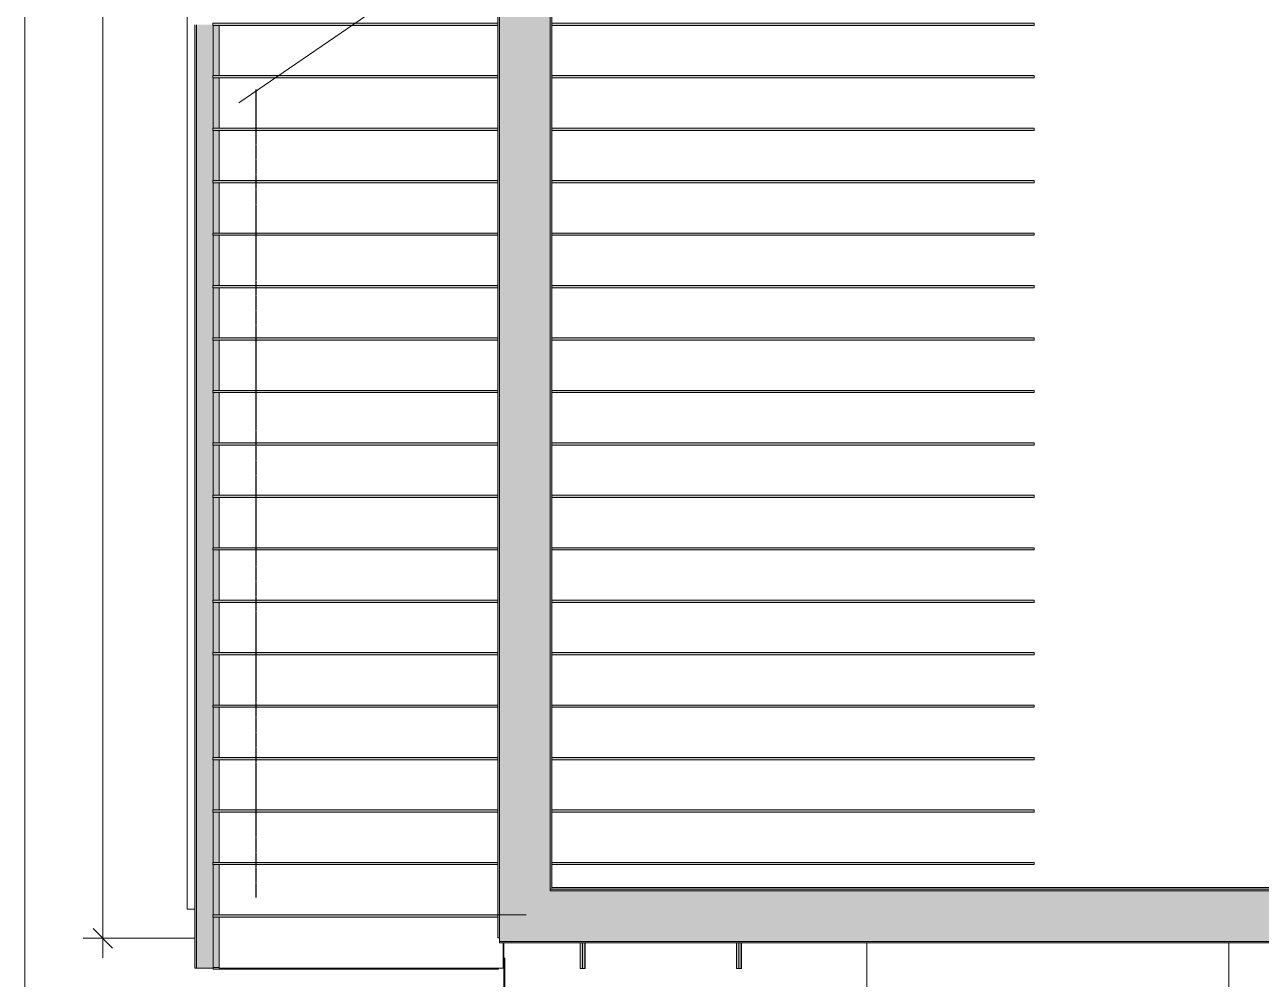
# Model space of a CAD drawing. Header units: inches. Extents: x 3 to 119514, y -26002 to 104775.
# Drawn here: x 21911.2 to 22290.4, y -22811.7 to -22519.1 of the extents above; entities that cross this region are included whole.
import ezdxf

# ---------------------------------------------------------------- set-up
doc = ezdxf.new("R2010")
doc.units = ezdxf.units.IN
doc.header["$MEASUREMENT"] = 0
doc.linetypes.add('Dash 1_16_', pattern=[0.125, 0.0625, -0.0625])
for name, color, linetype, lineweight in [('15xx-Jefferson-REHAB-pr5_dwg', 8, 'Continuous', 9), ('A-DETL', 90, 'Continuous', 9), ('A-DIM', 7, 'Continuous', 9), ('A-GENM', 13, 'Continuous', 9), ('A-ROOF', 132, 'Continuous', 9), ('A-ROOF-OTLN', 132, 'Continuous', 9), ('A-WALL', 113, 'Continuous', 9), ('Conc', 7, 'Continuous', 9), ('E-LITE-EQPM-IDEN', 33, 'Continuous', 9)]:
    doc.layers.add(name, color=color, linetype=linetype, lineweight=lineweight)

# ---------------------------------------------------------------- blocks, each defined once
blk = doc.blocks.new('Generic Models 7_Generic Models 1_6_Generic Models 1_6 _ Generic Models 7_Generic Models 1_337419_3 - Generic Models 7_Generic Models 1_6_Generic Models 1_6 _ Generic Models 7_Generic Models 1_337419_312901-367661-Site Lighting Plan')
at = {"layer": 'A-GENM'}
h = blk.add_hatch(dxfattribs=at)
h.set_pattern_fill('FP_2', color=256, style=0, pattern_type=2)
h.set_pattern_definition([(0, (0, 0), (192, 48), [7.92, -136.08, 7.92, -136.08, -768]), (0, (0, 0), (192, 48), [-288, 7.92, -280.08, 7.92, -136.08, -336]), (0, (0, 0), (192, 48), [-720, 7.92, -88.08, 7.92, -232.08]), (120, (72, 24), (-137.56922, 142.27688), [7.92, -136.08, 7.92, -136.08, -768]), (120, (72, 24), (-137.56922, 142.27688), [-288, 7.92, -280.08, 7.92, -136.08, -336]), (120, (72, 24), (-137.56922, 142.27688), [-720, 7.92, -88.08, 7.92, -232.08]), (240, (96, 120), (-54.43078, -190.27688), [7.92, -136.08, 7.92, -136.08, -768]), (240, (96, 120), (-54.43078, -190.27688), [-288, 7.92, -280.08, 7.92, -136.08, -336]), (240, (96, 120), (-54.43078, -190.27688), [-720, 7.92, -88.08, 7.92, -232.08])])
h.paths.add_polyline_path([(21963.34, -22790.3), (21963.61, -22519.05), (21968.96, -22519.05), (21969.05, -22470.33), (21994.89, -22470.33), (21994.89, -21132.8), (21961.02, -21132.8), (21961.02, -22790.3)], flags=0)
h.paths.add_polyline_path([(22810.7, -22446.68), (22811.14, -22446.68), (22811.14, -22435.8), (22810.7, -22435.8)], flags=0)
at = {"layer": 'A-GENM', "color": 253}
for q in [(21961.02, -21132.8), (21963.45, -22790.3)]:
    blk.add_line((21961.02, -22790.3), q, dxfattribs=at)
blk = doc.blocks.new('Generic Models 7_Generic Models 1_5_Generic Models 1_5 _ Generic Models 7_Generic Models 1_337419_7 - Generic Models 7_Generic Models 1_5_Generic Models 1_5 _ Generic Models 7_Generic Models 1_337419_311462-415298-Site Lighting Plan')
at = {"layer": 'A-GENM'}
h = blk.add_hatch(color=10, dxfattribs=at)
h.paths.add_polyline_path([(22538.53, -22802.12), (22555.02, -22802.12), (22555.02, -22786.62), (22517.99, -22786.62), (22517.99, -22802.12)], flags=0)
h.paths.add_polyline_path([(22056.83, -22802.12), (22449.99, -22802.12), (22449.99, -22786.62), (22072.33, -22786.62), (22064.94, -22794), (22062, -22794), (22056.83, -22799.17)], flags=0)
h.paths.add_polyline_path([(22516.99, -22802.12), (22516.99, -22786.62), (22450.99, -22786.62), (22450.99, -22802.12)], flags=0)
h = blk.add_hatch(color=10, dxfattribs=at)
h.paths.add_polyline_path([(22555.02, -22802.62), (22555.02, -22802.12), (22517.99, -22802.12), (22517.99, -22802.62), (22538.53, -22802.62)], flags=0)
h.paths.add_polyline_path([(22056.83, -22802.62), (22449.99, -22802.62), (22449.99, -22802.12), (22056.83, -22802.12)], flags=0)
h.paths.add_polyline_path([(22450.99, -22802.62), (22516.99, -22802.62), (22516.99, -22802.12), (22450.99, -22802.12)], flags=0)
at = {"layer": 'A-GENM', "color": 253}
for p, q in [((22072.33, -22786.62), (22449.99, -22786.62)), ((22056.83, -22802.12), (22056.83, -22799.17)), ((22056.83, -22802.62), (22056.83, -22802.12)), ((22056.83, -22802.12), (22449.99, -22802.12)), ((22056.83, -22802.62), (22449.99, -22802.62))]:
    blk.add_line(p, q, dxfattribs=at)
blk = doc.blocks.new('Generic Models 2_Generic Models 2_310765_Generic Models 2_310765 _ Generic Models 2_Generic Models 2_310765_74 - Generic Models 2_Generic Models 2_310765_Generic Models 2_310765 _ Generic Models 2_Generic Models 2_310765_300385-532713-Site Lighting Plan')
at = {"layer": 'A-GENM'}
h = blk.add_hatch(color=10, dxfattribs=at)
h.paths.add_polyline_path([(22220.75, -22744.44), (22220.75, -22743.75), (22072.83, -22743.75), (22072.83, -22744.44), (22217.84, -22744.44)], flags=0)
h.paths.add_polyline_path([(22056.27, -22744.44), (22056.27, -22743.75), (21968.96, -22743.75), (21968.96, -22744.44), (22004.04, -22744.44)], flags=0)
blk.add_hatch(color=10, dxfattribs=at).paths.add_polyline_path([(21970.89, -22759.83), (21970.89, -22744.44), (21969.05, -22744.44), (21969.05, -22759.83)], flags=0)
at = {"layer": 'A-GENM', "color": 253}
for p, q in [((21968.96, -22744.44), (21968.96, -22743.75)), ((21968.96, -22743.75), (22056.27, -22743.75)), ((21968.96, -22744.44), (22056.27, -22744.44)), ((21969.05, -22759.83), (21969.05, -22744.44)), ((22072.83, -22743.75), (22220.75, -22743.75)), ((22072.83, -22744.44), (22220.75, -22744.44)), ((22220.75, -22743.75), (22220.75, -22744.44)), ((22220.75, -22744.38), (22220.75, -22743.81))]:
    blk.add_line(p, q, dxfattribs=at)
blk = doc.blocks.new('Generic Models 2_Generic Models 2_310765_Generic Models 2_310765 _ Generic Models 2_Generic Models 2_310765_75 - Generic Models 2_Generic Models 2_310765_Generic Models 2_310765 _ Generic Models 2_Generic Models 2_310765_300385-532738-Site Lighting Plan')
at = {"layer": 'A-GENM'}
h = blk.add_hatch(color=10, dxfattribs=at)
h.paths.add_polyline_path([(22220.75, -22760.52), (22220.75, -22759.83), (22072.83, -22759.83), (22072.83, -22760.52), (22217.84, -22760.52)], flags=0)
h.paths.add_polyline_path([(22056.27, -22760.52), (22056.27, -22759.83), (21968.96, -22759.83), (21968.96, -22760.52), (22004.04, -22760.52)], flags=0)
blk.add_hatch(color=10, dxfattribs=at).paths.add_polyline_path([(21970.89, -22775.92), (21970.89, -22760.52), (21969.05, -22760.52), (21969.05, -22775.92)], flags=0)
at = {"layer": 'A-GENM', "color": 253}
for p, q in [((21968.96, -22760.52), (21968.96, -22759.83)), ((21968.96, -22759.83), (22056.27, -22759.83)), ((21968.96, -22760.52), (22056.27, -22760.52)), ((21969.05, -22775.92), (21969.05, -22760.52)), ((22072.83, -22759.83), (22220.75, -22759.83)), ((22072.83, -22760.52), (22220.75, -22760.52)), ((22220.75, -22759.83), (22220.75, -22760.52)), ((22220.75, -22760.46), (22220.75, -22759.9))]:
    blk.add_line(p, q, dxfattribs=at)
blk = doc.blocks.new('Generic Models 2_Generic Models 2_310765_Generic Models 2_310765 _ Generic Models 2_Generic Models 2_310765_76 - Generic Models 2_Generic Models 2_310765_Generic Models 2_310765 _ Generic Models 2_Generic Models 2_310765_300385-532763-Site Lighting Plan')
at = {"layer": 'A-GENM'}
h = blk.add_hatch(color=10, dxfattribs=at)
h.paths.add_polyline_path([(22220.75, -22776.6), (22220.75, -22775.92), (22072.83, -22775.92), (22072.83, -22776.6)], flags=0)
h.paths.add_polyline_path([(22056.27, -22776.6), (22056.27, -22775.92), (21968.96, -22775.92), (21968.96, -22776.6), (22004.04, -22776.6)], flags=0)
blk.add_hatch(color=10, dxfattribs=at).paths.add_polyline_path([(21969.05, -22792), (21970.89, -22792), (21970.89, -22776.6), (21969.05, -22776.6)], flags=0)
at = {"layer": 'A-GENM', "color": 253}
for p, q in [((21968.96, -22776.6), (21968.96, -22775.92)), ((21968.96, -22775.92), (22056.27, -22775.92)), ((21968.96, -22776.6), (22056.27, -22776.6)), ((21969.05, -22792), (21969.05, -22776.6)), ((22072.83, -22775.92), (22220.75, -22775.92)), ((22072.83, -22776.6), (22220.75, -22776.6)), ((22220.75, -22775.92), (22220.75, -22776.6)), ((22220.75, -22776.54), (22220.75, -22775.98))]:
    blk.add_line(p, q, dxfattribs=at)
blk = doc.blocks.new('Generic Models 2_Generic Models 2_310765_Generic Models 2_310765 _ Generic Models 2_Generic Models 2_310765_77 - Generic Models 2_Generic Models 2_310765_Generic Models 2_310765 _ Generic Models 2_Generic Models 2_310765_300385-532789-Site Lighting Plan')
at = {"layer": 'A-GENM'}
h = blk.add_hatch(color=10, dxfattribs=at)
h.paths.add_polyline_path([(22220.75, -22696.19), (22220.75, -22695.5), (22072.83, -22695.5), (22072.83, -22696.19), (22217.84, -22696.19)], flags=0)
h.paths.add_polyline_path([(22056.27, -22696.19), (22056.27, -22695.5), (21968.96, -22695.5), (21968.96, -22696.19), (22004.04, -22696.19)], flags=0)
blk.add_hatch(color=10, dxfattribs=at).paths.add_polyline_path([(21970.89, -22711.58), (21970.89, -22696.19), (21969.05, -22696.19), (21969.05, -22711.58)], flags=0)
at = {"layer": 'A-GENM', "color": 253}
for p, q in [((21968.96, -22696.19), (21968.96, -22695.5)), ((21968.96, -22695.5), (22056.27, -22695.5)), ((21968.96, -22696.19), (22056.27, -22696.19)), ((21969.05, -22711.58), (21969.05, -22696.19)), ((22072.83, -22695.5), (22220.75, -22695.5)), ((22072.83, -22696.19), (22220.75, -22696.19)), ((22220.75, -22695.5), (22220.75, -22696.19)), ((22220.75, -22696.13), (22220.75, -22695.56))]:
    blk.add_line(p, q, dxfattribs=at)
blk = doc.blocks.new('Generic Models 2_Generic Models 2_310765_Generic Models 2_310765 _ Generic Models 2_Generic Models 2_310765_78 - Generic Models 2_Generic Models 2_310765_Generic Models 2_310765 _ Generic Models 2_Generic Models 2_310765_300385-532814-Site Lighting Plan')
at = {"layer": 'A-GENM'}
h = blk.add_hatch(color=10, dxfattribs=at)
h.paths.add_polyline_path([(22220.75, -22712.27), (22220.75, -22711.58), (22072.83, -22711.58), (22072.83, -22712.27), (22217.84, -22712.27)], flags=0)
h.paths.add_polyline_path([(22056.27, -22712.27), (22056.27, -22711.58), (21968.96, -22711.58), (21968.96, -22712.27), (22004.04, -22712.27)], flags=0)
blk.add_hatch(color=10, dxfattribs=at).paths.add_polyline_path([(21970.89, -22727.67), (21970.89, -22712.27), (21969.05, -22712.27), (21969.05, -22727.67)], flags=0)
at = {"layer": 'A-GENM', "color": 253}
for p, q in [((21968.96, -22712.27), (21968.96, -22711.58)), ((21968.96, -22711.58), (22056.27, -22711.58)), ((21968.96, -22712.27), (22056.27, -22712.27)), ((21969.05, -22727.67), (21969.05, -22712.27)), ((22072.83, -22711.58), (22220.75, -22711.58)), ((22072.83, -22712.27), (22220.75, -22712.27)), ((22220.75, -22711.58), (22220.75, -22712.27)), ((22220.75, -22712.21), (22220.75, -22711.65))]:
    blk.add_line(p, q, dxfattribs=at)
blk = doc.blocks.new('Generic Models 2_Generic Models 2_310765_Generic Models 2_310765 _ Generic Models 2_Generic Models 2_310765_79 - Generic Models 2_Generic Models 2_310765_Generic Models 2_310765 _ Generic Models 2_Generic Models 2_310765_300385-532839-Site Lighting Plan')
at = {"layer": 'A-GENM'}
h = blk.add_hatch(color=10, dxfattribs=at)
h.paths.add_polyline_path([(22220.75, -22728.35), (22220.75, -22727.67), (22072.83, -22727.67), (22072.83, -22728.35), (22217.84, -22728.35)], flags=0)
h.paths.add_polyline_path([(22056.27, -22728.35), (22056.27, -22727.67), (21968.96, -22727.67), (21968.96, -22728.35), (22004.04, -22728.35)], flags=0)
blk.add_hatch(color=10, dxfattribs=at).paths.add_polyline_path([(21970.89, -22743.75), (21970.89, -22728.35), (21969.05, -22728.35), (21969.05, -22743.75)], flags=0)
at = {"layer": 'A-GENM', "color": 253}
for p, q in [((21968.96, -22728.35), (21968.96, -22727.67)), ((21968.96, -22727.67), (22056.27, -22727.67)), ((21968.96, -22728.35), (22056.27, -22728.35)), ((21969.05, -22743.75), (21969.05, -22728.35)), ((22072.83, -22727.67), (22220.75, -22727.67)), ((22072.83, -22728.35), (22220.75, -22728.35)), ((22220.75, -22727.67), (22220.75, -22728.35)), ((22220.75, -22728.29), (22220.75, -22727.73))]:
    blk.add_line(p, q, dxfattribs=at)
blk = doc.blocks.new('Generic Models 2_Generic Models 2_310765_Generic Models 2_310765 _ Generic Models 2_Generic Models 2_310765_80 - Generic Models 2_Generic Models 2_310765_Generic Models 2_310765 _ Generic Models 2_Generic Models 2_310765_300385-532865-Site Lighting Plan')
at = {"layer": 'A-GENM'}
h = blk.add_hatch(color=10, dxfattribs=at)
h.paths.add_polyline_path([(22220.75, -22647.94), (22220.75, -22647.25), (22072.83, -22647.25), (22072.83, -22647.94), (22217.84, -22647.94)], flags=0)
h.paths.add_polyline_path([(22056.27, -22647.94), (22056.27, -22647.25), (21968.96, -22647.25), (21968.96, -22647.94), (22004.04, -22647.94)], flags=0)
blk.add_hatch(color=10, dxfattribs=at).paths.add_polyline_path([(21970.89, -22663.33), (21970.89, -22647.94), (21969.05, -22647.94), (21969.05, -22663.33)], flags=0)
at = {"layer": 'A-GENM', "color": 253}
for p, q in [((21968.96, -22647.94), (21968.96, -22647.25)), ((21968.96, -22647.25), (22056.27, -22647.25)), ((21968.96, -22647.94), (22056.27, -22647.94)), ((21969.05, -22663.33), (21969.05, -22647.94)), ((22072.83, -22647.25), (22220.75, -22647.25)), ((22072.83, -22647.94), (22220.75, -22647.94)), ((22220.75, -22647.25), (22220.75, -22647.94)), ((22220.75, -22647.88), (22220.75, -22647.31))]:
    blk.add_line(p, q, dxfattribs=at)
blk = doc.blocks.new('Generic Models 2_Generic Models 2_310765_Generic Models 2_310765 _ Generic Models 2_Generic Models 2_310765_81 - Generic Models 2_Generic Models 2_310765_Generic Models 2_310765 _ Generic Models 2_Generic Models 2_310765_300385-532890-Site Lighting Plan')
at = {"layer": 'A-GENM'}
h = blk.add_hatch(color=10, dxfattribs=at)
h.paths.add_polyline_path([(22220.75, -22664.02), (22220.75, -22663.33), (22072.83, -22663.33), (22072.83, -22664.02), (22217.84, -22664.02)], flags=0)
h.paths.add_polyline_path([(22056.27, -22664.02), (22056.27, -22663.33), (21968.96, -22663.33), (21968.96, -22664.02), (22004.04, -22664.02)], flags=0)
blk.add_hatch(color=10, dxfattribs=at).paths.add_polyline_path([(21970.89, -22679.42), (21970.89, -22664.02), (21969.05, -22664.02), (21969.05, -22679.42)], flags=0)
at = {"layer": 'A-GENM', "color": 253}
for p, q in [((21968.96, -22664.02), (21968.96, -22663.33)), ((21968.96, -22663.33), (22056.27, -22663.33)), ((21968.96, -22664.02), (22056.27, -22664.02)), ((21969.05, -22679.42), (21969.05, -22664.02)), ((22072.83, -22663.33), (22220.75, -22663.33)), ((22072.83, -22664.02), (22220.75, -22664.02)), ((22220.75, -22663.33), (22220.75, -22664.02)), ((22220.75, -22663.96), (22220.75, -22663.4))]:
    blk.add_line(p, q, dxfattribs=at)
blk = doc.blocks.new('Generic Models 2_Generic Models 2_310765_Generic Models 2_310765 _ Generic Models 2_Generic Models 2_310765_82 - Generic Models 2_Generic Models 2_310765_Generic Models 2_310765 _ Generic Models 2_Generic Models 2_310765_300385-532915-Site Lighting Plan')
at = {"layer": 'A-GENM'}
h = blk.add_hatch(color=10, dxfattribs=at)
h.paths.add_polyline_path([(22220.75, -22680.1), (22220.75, -22679.42), (22072.83, -22679.42), (22072.83, -22680.1), (22217.84, -22680.1)], flags=0)
h.paths.add_polyline_path([(22056.27, -22680.1), (22056.27, -22679.42), (21968.96, -22679.42), (21968.96, -22680.1), (22004.04, -22680.1)], flags=0)
blk.add_hatch(color=10, dxfattribs=at).paths.add_polyline_path([(21970.89, -22695.5), (21970.89, -22680.1), (21969.05, -22680.1), (21969.05, -22695.5)], flags=0)
at = {"layer": 'A-GENM', "color": 253}
for p, q in [((21968.96, -22680.1), (21968.96, -22679.42)), ((21968.96, -22679.42), (22056.27, -22679.42)), ((21968.96, -22680.1), (22056.27, -22680.1)), ((21969.05, -22695.27), (21969.05, -22680.1)), ((22072.83, -22679.42), (22220.75, -22679.42)), ((22072.83, -22680.1), (22220.75, -22680.1)), ((22220.75, -22679.42), (22220.75, -22680.1)), ((22220.75, -22680.04), (22220.75, -22679.48))]:
    blk.add_line(p, q, dxfattribs=at)
blk = doc.blocks.new('Generic Models 2_Generic Models 2_310765_Generic Models 2_310765 _ Generic Models 2_Generic Models 2_310765_83 - Generic Models 2_Generic Models 2_310765_Generic Models 2_310765 _ Generic Models 2_Generic Models 2_310765_300385-532941-Site Lighting Plan')
at = {"layer": 'A-GENM'}
h = blk.add_hatch(color=10, dxfattribs=at)
h.paths.add_polyline_path([(22220.75, -22599.69), (22220.75, -22599), (22072.83, -22599), (22072.83, -22599.69), (22217.84, -22599.69)], flags=0)
h.paths.add_polyline_path([(22056.27, -22599.69), (22056.27, -22599), (21968.96, -22599), (21968.96, -22599.69), (22004.04, -22599.69)], flags=0)
blk.add_hatch(color=10, dxfattribs=at).paths.add_polyline_path([(21970.89, -22615.08), (21970.89, -22599.69), (21969.05, -22599.69), (21969.05, -22615.08)], flags=0)
at = {"layer": 'A-GENM', "color": 253}
for p, q in [((21968.96, -22599.69), (21968.96, -22599)), ((21968.96, -22599), (22056.27, -22599)), ((21968.96, -22599.69), (22056.27, -22599.69)), ((21969.05, -22615.08), (21969.05, -22599.69)), ((22072.83, -22599), (22220.75, -22599)), ((22072.83, -22599.69), (22220.75, -22599.69)), ((22220.75, -22599), (22220.75, -22599.69)), ((22220.75, -22599.63), (22220.75, -22599.06))]:
    blk.add_line(p, q, dxfattribs=at)
blk = doc.blocks.new('Generic Models 2_Generic Models 2_310765_Generic Models 2_310765 _ Generic Models 2_Generic Models 2_310765_84 - Generic Models 2_Generic Models 2_310765_Generic Models 2_310765 _ Generic Models 2_Generic Models 2_310765_300385-532966-Site Lighting Plan')
at = {"layer": 'A-GENM'}
h = blk.add_hatch(color=10, dxfattribs=at)
h.paths.add_polyline_path([(22220.75, -22615.77), (22220.75, -22615.08), (22072.83, -22615.08), (22072.83, -22615.77), (22217.84, -22615.77)], flags=0)
h.paths.add_polyline_path([(22056.27, -22615.77), (22056.27, -22615.08), (21968.96, -22615.08), (21968.96, -22615.77), (22004.04, -22615.77)], flags=0)
blk.add_hatch(color=10, dxfattribs=at).paths.add_polyline_path([(21970.89, -22631.17), (21970.89, -22615.77), (21969.05, -22615.77), (21969.05, -22631.17)], flags=0)
at = {"layer": 'A-GENM', "color": 253}
for p, q in [((21968.96, -22615.77), (21968.96, -22615.08)), ((21968.96, -22615.08), (22056.27, -22615.08)), ((22072.83, -22615.08), (22220.75, -22615.08)), ((22220.75, -22615.08), (22220.75, -22615.77)), ((22220.75, -22615.71), (22220.75, -22615.15)), ((21968.96, -22615.77), (22056.27, -22615.77)), ((21969.05, -22631.17), (21969.05, -22615.77)), ((22072.83, -22615.77), (22220.75, -22615.77))]:
    blk.add_line(p, q, dxfattribs=at)
blk = doc.blocks.new('Generic Models 2_Generic Models 2_310765_Generic Models 2_310765 _ Generic Models 2_Generic Models 2_310765_85 - Generic Models 2_Generic Models 2_310765_Generic Models 2_310765 _ Generic Models 2_Generic Models 2_310765_300385-532991-Site Lighting Plan')
at = {"layer": 'A-GENM'}
h = blk.add_hatch(color=10, dxfattribs=at)
h.paths.add_polyline_path([(22220.75, -22631.85), (22220.75, -22631.17), (22072.83, -22631.17), (22072.83, -22631.85), (22217.84, -22631.85)], flags=0)
h.paths.add_polyline_path([(22056.27, -22631.85), (22056.27, -22631.17), (21968.96, -22631.17), (21968.96, -22631.85), (22004.04, -22631.85)], flags=0)
blk.add_hatch(color=10, dxfattribs=at).paths.add_polyline_path([(21970.89, -22647.25), (21970.89, -22631.85), (21969.05, -22631.85), (21969.05, -22647.25)], flags=0)
at = {"layer": 'A-GENM', "color": 253}
for p, q in [((21968.96, -22631.85), (21968.96, -22631.17)), ((21968.96, -22631.17), (22056.27, -22631.17)), ((21968.96, -22631.85), (22056.27, -22631.85)), ((21969.05, -22647.25), (21969.05, -22631.85)), ((22072.83, -22631.17), (22220.75, -22631.17)), ((22072.83, -22631.85), (22220.75, -22631.85)), ((22220.75, -22631.17), (22220.75, -22631.85)), ((22220.75, -22631.79), (22220.75, -22631.23))]:
    blk.add_line(p, q, dxfattribs=at)
blk = doc.blocks.new('Inner panel_Inn_hting Plan2')
at = {"layer": 'A-GENM'}
for points in [[(22082.21, -22808.43), (22082.21, -22800.62), (22081.49, -22800.62), (22081.49, -22808.43)], [(22082.99, -22808.43), (22082.99, -22800.62), (22082.27, -22800.62), (22082.27, -22808.43)]]:
    blk.add_hatch(color=254, dxfattribs=at).paths.add_polyline_path(points, flags=0)
at = {"layer": 'A-GENM', "color": 253}
for p, q in [((22081.49, -22808.43), (22081.49, -22800.62)), ((22082.21, -22800.62), (22082.21, -22808.43)), ((22082.21, -22800.62), (22082.21, -22808.43)), ((22082.27, -22800.62), (22082.27, -22808.43)), ((22082.99, -22808.43), (22082.99, -22800.62)), ((22083.05, -22800.62), (22083.05, -22808.43)), ((22082.21, -22808.43), (22081.49, -22808.43)), ((22082.21, -22808.43), (22082.21, -22808.43)), ((22082.99, -22808.43), (22082.27, -22808.43)), ((22083.05, -22808.43), (22082.99, -22808.43))]:
    blk.add_line(p, q, dxfattribs=at)
blk = doc.blocks.new('Inner panel_Inn_hting Plan3')
at = {"layer": 'A-GENM'}
for points in [[(22130.17, -22808.43), (22130.17, -22800.62), (22129.45, -22800.62), (22129.45, -22808.43)], [(22130.95, -22808.43), (22130.95, -22800.62), (22130.23, -22800.62), (22130.23, -22808.43)]]:
    blk.add_hatch(color=254, dxfattribs=at).paths.add_polyline_path(points, flags=0)
at = {"layer": 'A-GENM', "color": 253}
for p, q in [((22129.45, -22808.43), (22129.45, -22800.62)), ((22130.17, -22800.62), (22130.17, -22808.43)), ((22130.17, -22800.62), (22130.17, -22808.43)), ((22130.23, -22800.62), (22130.23, -22808.43)), ((22130.95, -22808.43), (22130.95, -22800.62)), ((22131.01, -22800.62), (22131.01, -22808.43)), ((22130.17, -22808.43), (22129.45, -22808.43)), ((22130.17, -22808.43), (22130.17, -22808.43)), ((22130.95, -22808.43), (22130.23, -22808.43)), ((22131.01, -22808.43), (22130.95, -22808.43))]:
    blk.add_line(p, q, dxfattribs=at)
blk = doc.blocks.new('Generic Models 2_Generic Models 2_310765_Generic Models 2_310765 _ Generic Models 2_Generic Models 2_310765_86 - Generic Models 2_Generic Models 2_310765_Generic Models 2_310765 _ Generic Models 2_Generic Models 2_310765_300385-533108-Site Lighting Plan')
at = {"layer": 'A-GENM'}
h = blk.add_hatch(color=10, dxfattribs=at)
h.paths.add_polyline_path([(22220.75, -22551.44), (22220.75, -22550.75), (22072.83, -22550.75), (22072.83, -22551.44), (22217.84, -22551.44)], flags=0)
h.paths.add_polyline_path([(22056.27, -22551.44), (22056.27, -22550.75), (21968.96, -22550.75), (21968.96, -22551.44), (22004.04, -22551.44)], flags=0)
blk.add_hatch(color=10, dxfattribs=at).paths.add_polyline_path([(21970.89, -22566.83), (21970.89, -22551.44), (21969.05, -22551.44), (21969.05, -22566.83)], flags=0)
at = {"layer": 'A-GENM', "color": 253}
for p, q in [((21968.96, -22551.44), (21968.96, -22550.75)), ((21968.96, -22550.75), (22056.27, -22550.75)), ((22072.83, -22550.75), (22220.75, -22550.75)), ((22220.75, -22550.75), (22220.75, -22551.44)), ((22220.75, -22551.38), (22220.75, -22550.81)), ((21968.96, -22551.44), (22056.27, -22551.44)), ((21969.05, -22566.83), (21969.05, -22551.44)), ((22072.83, -22551.44), (22220.75, -22551.44))]:
    blk.add_line(p, q, dxfattribs=at)
blk = doc.blocks.new('Generic Models 2_Generic Models 2_310765_Generic Models 2_310765 _ Generic Models 2_Generic Models 2_310765_87 - Generic Models 2_Generic Models 2_310765_Generic Models 2_310765 _ Generic Models 2_Generic Models 2_310765_300385-533133-Site Lighting Plan')
at = {"layer": 'A-GENM'}
h = blk.add_hatch(color=10, dxfattribs=at)
h.paths.add_polyline_path([(22220.75, -22567.52), (22220.75, -22566.83), (22072.83, -22566.83), (22072.83, -22567.52), (22217.84, -22567.52)], flags=0)
h.paths.add_polyline_path([(22056.27, -22567.52), (22056.27, -22566.83), (21968.96, -22566.83), (21968.96, -22567.52), (22004.04, -22567.52)], flags=0)
blk.add_hatch(color=10, dxfattribs=at).paths.add_polyline_path([(21970.89, -22582.92), (21970.89, -22567.52), (21969.05, -22567.52), (21969.05, -22582.92)], flags=0)
at = {"layer": 'A-GENM', "color": 253}
for p, q in [((21968.96, -22567.52), (21968.96, -22566.83)), ((21968.96, -22566.83), (22056.27, -22566.83)), ((21968.96, -22567.52), (22056.27, -22567.52)), ((21969.05, -22582.92), (21969.05, -22567.52)), ((22072.83, -22566.83), (22220.75, -22566.83)), ((22072.83, -22567.52), (22220.75, -22567.52)), ((22220.75, -22566.83), (22220.75, -22567.52)), ((22220.75, -22567.46), (22220.75, -22566.9))]:
    blk.add_line(p, q, dxfattribs=at)
blk = doc.blocks.new('Generic Models 2_Generic Models 2_310765_Generic Models 2_310765 _ Generic Models 2_Generic Models 2_310765_88 - Generic Models 2_Generic Models 2_310765_Generic Models 2_310765 _ Generic Models 2_Generic Models 2_310765_300385-533158-Site Lighting Plan')
at = {"layer": 'A-GENM'}
h = blk.add_hatch(color=10, dxfattribs=at)
h.paths.add_polyline_path([(22220.75, -22583.6), (22220.75, -22582.92), (22072.83, -22582.92), (22072.83, -22583.6), (22217.84, -22583.6)], flags=0)
h.paths.add_polyline_path([(22056.27, -22583.6), (22056.27, -22582.92), (21968.96, -22582.92), (21968.96, -22583.6), (22004.04, -22583.6)], flags=0)
blk.add_hatch(color=10, dxfattribs=at).paths.add_polyline_path([(21970.89, -22599), (21970.89, -22583.6), (21969.05, -22583.6), (21969.05, -22599)], flags=0)
at = {"layer": 'A-GENM', "color": 253}
for p, q in [((21968.96, -22583.6), (21968.96, -22582.92)), ((21968.96, -22582.92), (22056.27, -22582.92)), ((21968.96, -22583.6), (22056.27, -22583.6)), ((21969.05, -22599), (21969.05, -22583.6)), ((22072.83, -22582.92), (22220.75, -22582.92)), ((22072.83, -22583.6), (22220.75, -22583.6)), ((22220.75, -22582.92), (22220.75, -22583.6)), ((22220.75, -22583.54), (22220.75, -22582.98))]:
    blk.add_line(p, q, dxfattribs=at)
blk = doc.blocks.new('Generic Models 2_Generic Models 2_310765_Generic Models 2_310765 _ Generic Models 2_Generic Models 2_310765_90 - Generic Models 2_Generic Models 2_310765_Generic Models 2_310765 _ Generic Models 2_Generic Models 2_310765_300385-533209-Site Lighting Plan')
at = {"layer": 'A-GENM'}
h = blk.add_hatch(color=10, dxfattribs=at)
h.paths.add_polyline_path([(22220.75, -22519.27), (22220.75, -22518.58), (22072.83, -22518.58), (22072.83, -22519.27), (22217.84, -22519.27)], flags=0)
h.paths.add_polyline_path([(22056.27, -22519.27), (22056.27, -22518.58), (21968.96, -22518.58), (21968.96, -22519.27), (22004.04, -22519.27)], flags=0)
blk.add_hatch(color=10, dxfattribs=at).paths.add_polyline_path([(21970.89, -22534.67), (21970.89, -22519.27), (21969.05, -22519.27), (21969.05, -22534.67)], flags=0)
at = {"layer": 'A-GENM', "color": 253}
for p, q in [((21968.96, -22519.27), (21968.96, -22518.58)), ((21968.96, -22518.58), (22056.27, -22518.58)), ((21968.96, -22519.27), (22056.27, -22519.27)), ((21969.05, -22534.67), (21969.05, -22519.27)), ((22072.83, -22518.58), (22220.75, -22518.58)), ((22072.83, -22519.27), (22220.75, -22519.27)), ((22220.75, -22518.58), (22220.75, -22519.27)), ((22220.75, -22519.21), (22220.75, -22518.65))]:
    blk.add_line(p, q, dxfattribs=at)
blk = doc.blocks.new('Generic Models 2_Generic Models 2_310765_Generic Models 2_310765 _ Generic Models 2_Generic Models 2_310765_91 - Generic Models 2_Generic Models 2_310765_Generic Models 2_310765 _ Generic Models 2_Generic Models 2_310765_300385-533234-Site Lighting Plan')
at = {"layer": 'A-GENM'}
h = blk.add_hatch(color=10, dxfattribs=at)
h.paths.add_polyline_path([(22220.75, -22535.35), (22220.75, -22534.67), (22072.83, -22534.67), (22072.83, -22535.35), (22217.84, -22535.35)], flags=0)
h.paths.add_polyline_path([(22056.27, -22535.35), (22056.27, -22534.67), (21968.96, -22534.67), (21968.96, -22535.35), (22004.04, -22535.35)], flags=0)
blk.add_hatch(color=10, dxfattribs=at).paths.add_polyline_path([(21970.89, -22550.75), (21970.89, -22535.35), (21969.05, -22535.35), (21969.05, -22550.75)], flags=0)
at = {"layer": 'A-GENM', "color": 253}
for p, q in [((21968.96, -22535.35), (21968.96, -22534.67)), ((21968.96, -22534.67), (22056.27, -22534.67)), ((21968.96, -22535.35), (22056.27, -22535.35)), ((21969.05, -22550.75), (21969.05, -22535.35)), ((22072.83, -22534.67), (22220.75, -22534.67)), ((22072.83, -22535.35), (22220.75, -22535.35)), ((22220.75, -22534.67), (22220.75, -22535.35)), ((22220.75, -22535.29), (22220.75, -22534.73))]:
    blk.add_line(p, q, dxfattribs=at)
blk = doc.blocks.new('Generic Models 2_Generic Models 2_310765_Generic Models 2_310765 _ Generic Models 2_Generic Models 2_310765_21 - Generic Models 2_Generic Models 2_310765_Generic Models 2_310765 _ Generic Models 2_Generic Models 2_310765_300385-538055-Site Lighting Plan')
at = {"layer": 'A-GENM'}
for points in [[(22056.27, -22792.69), (22056.27, -22792), (21968.96, -22792), (21968.96, -22792.69), (22004.04, -22792.69)], [(21970.89, -22808.19), (21970.89, -22792.69), (21969.05, -22792.69), (21969.05, -22808.19)], [(21970.89, -22808.63), (22056.44, -22808.63), (22056.44, -22808.3), (21968.97, -22808.3), (21968.97, -22808.63)]]:
    blk.add_hatch(color=10, dxfattribs=at).paths.add_polyline_path(points, flags=0)
at = {"layer": 'A-GENM', "color": 253}
for p, q in [((21968.96, -22792.69), (21968.96, -22792)), ((21968.96, -22792), (22056.27, -22792)), ((21968.96, -22792.69), (22056.27, -22792.69)), ((21969.05, -22808.19), (21969.05, -22792.69)), ((21968.97, -22808.63), (21968.97, -22808.19)), ((21968.97, -22808.19), (21970.89, -22808.19)), ((21968.97, -22808.63), (22056.44, -22808.63)), ((22056.44, -22808.3), (22056.44, -22808.63)), ((22056.44, -22808.63), (22056.52, -22808.63)), ((22056.52, -22808.56), (22056.45, -22808.56)), ((22056.52, -22808.63), (22056.52, -22808.3))]:
    blk.add_line(p, q, dxfattribs=at)
blk = doc.blocks.new('Generic Models 7_Generic Models 1_5_Generic Models 1_5 _ Generic Models 7_Generic Models 1_337419_21 - Generic Models 7_Generic Models 1_5_Generic Models 1_5 _ Generic Models 7_Generic Models 1_337419_311462-560875-Site Lighting Plan')
at = {"layer": 'A-GENM'}
for points in [[(22056.77, -22792), (22056.77, -22301.93), (22056.33, -22301.93), (22056.33, -22792)], [(22064.94, -22792), (22072.33, -22784.62), (22072.33, -22349.8), (22059.71, -22337.18), (22072.33, -22337.18), (22072.33, -22301.93), (22056.83, -22301.93), (22056.83, -22792)]]:
    blk.add_hatch(color=10, dxfattribs=at).paths.add_polyline_path(points, flags=0)
h = blk.add_hatch(color=10, dxfattribs=at)
h.paths.add_polyline_path([(22072.33, -22784.12), (22072.48, -22784.12), (22072.83, -22783.77), (22072.83, -22353.03), (22072.33, -22352.68), (22072.33, -22775.92)], flags=0)
h.paths.add_polyline_path([(22072.48, -22337.18), (22072.83, -22336.83), (22072.83, -22301.93), (22072.33, -22301.93), (22072.33, -22337.18)], flags=0)
at = {"layer": 'A-GENM', "color": 253}
for p, q in [((22056.33, -22301.93), (22056.83, -22301.93)), ((22056.33, -22301.93), (22056.33, -22792)), ((22056.83, -22301.93), (22072.33, -22301.93)), ((22056.83, -22301.93), (22056.83, -22792)), ((22072.33, -22301.93), (22072.83, -22301.93)), ((22072.33, -22301.93), (22072.33, -22337.18)), ((22072.83, -22301.93), (22072.83, -22336.83)), ((22072.33, -22349.8), (22072.33, -22784.62)), ((22072.83, -22353.03), (22072.83, -22783.77)), ((22056.77, -22792), (22056.33, -22792)), ((22064.94, -22792), (22056.83, -22792))]:
    blk.add_line(p, q, dxfattribs=at)
blk = doc.blocks.new('detail_Ryan_rvt-1-Site Lighting Plan')
at = {"color": 253, "lineweight": 9}
for name, p in [('Generic Models 7_Generic Models 1_6_Generic Models 1_6 _ Generic Models 7_Generic Models 1_337419_3 - Generic Models 7_Generic Models 1_6_Generic Models 1_6 _ Generic Models 7_Generic Models 1_337419_312901-367661-Site Lighting Plan', (0, 0)), ('Generic Models 7_Generic Models 1_5_Generic Models 1_5 _ Generic Models 7_Generic Models 1_337419_21 - Generic Models 7_Generic Models 1_5_Generic Models 1_5 _ Generic Models 7_Generic Models 1_337419_311462-560875-Site Lighting Plan', (0, 0)), ('Generic Models 2_Generic Models 2_310765_Generic Models 2_310765 _ Generic Models 2_Generic Models 2_310765_90 - Generic Models 2_Generic Models 2_310765_Generic Models 2_310765 _ Generic Models 2_Generic Models 2_310765_300385-533209-Site Lighting Plan', (0, 0)), ('Generic Models 2_Generic Models 2_310765_Generic Models 2_310765 _ Generic Models 2_Generic Models 2_310765_91 - Generic Models 2_Generic Models 2_310765_Generic Models 2_310765 _ Generic Models 2_Generic Models 2_310765_300385-533234-Site Lighting Plan', (0, 0)), ('Generic Models 2_Generic Models 2_310765_Generic Models 2_310765 _ Generic Models 2_Generic Models 2_310765_86 - Generic Models 2_Generic Models 2_310765_Generic Models 2_310765 _ Generic Models 2_Generic Models 2_310765_300385-533108-Site Lighting Plan', (0, 0)), ('Generic Models 2_Generic Models 2_310765_Generic Models 2_310765 _ Generic Models 2_Generic Models 2_310765_87 - Generic Models 2_Generic Models 2_310765_Generic Models 2_310765 _ Generic Models 2_Generic Models 2_310765_300385-533133-Site Lighting Plan', (0, 0)), ('Generic Models 2_Generic Models 2_310765_Generic Models 2_310765 _ Generic Models 2_Generic Models 2_310765_88 - Generic Models 2_Generic Models 2_310765_Generic Models 2_310765 _ Generic Models 2_Generic Models 2_310765_300385-533158-Site Lighting Plan', (0, 0)), ('Generic Models 2_Generic Models 2_310765_Generic Models 2_310765 _ Generic Models 2_Generic Models 2_310765_83 - Generic Models 2_Generic Models 2_310765_Generic Models 2_310765 _ Generic Models 2_Generic Models 2_310765_300385-532941-Site Lighting Plan', (0, 0)), ('Generic Models 2_Generic Models 2_310765_Generic Models 2_310765 _ Generic Models 2_Generic Models 2_310765_84 - Generic Models 2_Generic Models 2_310765_Generic Models 2_310765 _ Generic Models 2_Generic Models 2_310765_300385-532966-Site Lighting Plan', (0, 0)), ('Generic Models 2_Generic Models 2_310765_Generic Models 2_310765 _ Generic Models 2_Generic Models 2_310765_85 - Generic Models 2_Generic Models 2_310765_Generic Models 2_310765 _ Generic Models 2_Generic Models 2_310765_300385-532991-Site Lighting Plan', (0, 0)), ('Generic Models 2_Generic Models 2_310765_Generic Models 2_310765 _ Generic Models 2_Generic Models 2_310765_80 - Generic Models 2_Generic Models 2_310765_Generic Models 2_310765 _ Generic Models 2_Generic Models 2_310765_300385-532865-Site Lighting Plan', (0, 0)), ('Generic Models 2_Generic Models 2_310765_Generic Models 2_310765 _ Generic Models 2_Generic Models 2_310765_81 - Generic Models 2_Generic Models 2_310765_Generic Models 2_310765 _ Generic Models 2_Generic Models 2_310765_300385-532890-Site Lighting Plan', (0, 0)), ('Generic Models 2_Generic Models 2_310765_Generic Models 2_310765 _ Generic Models 2_Generic Models 2_310765_82 - Generic Models 2_Generic Models 2_310765_Generic Models 2_310765 _ Generic Models 2_Generic Models 2_310765_300385-532915-Site Lighting Plan', (0, 0)), ('Generic Models 2_Generic Models 2_310765_Generic Models 2_310765 _ Generic Models 2_Generic Models 2_310765_77 - Generic Models 2_Generic Models 2_310765_Generic Models 2_310765 _ Generic Models 2_Generic Models 2_310765_300385-532789-Site Lighting Plan', (0, 0)), ('Generic Models 2_Generic Models 2_310765_Generic Models 2_310765 _ Generic Models 2_Generic Models 2_310765_78 - Generic Models 2_Generic Models 2_310765_Generic Models 2_310765 _ Generic Models 2_Generic Models 2_310765_300385-532814-Site Lighting Plan', (0, 0)), ('Generic Models 2_Generic Models 2_310765_Generic Models 2_310765 _ Generic Models 2_Generic Models 2_310765_79 - Generic Models 2_Generic Models 2_310765_Generic Models 2_310765 _ Generic Models 2_Generic Models 2_310765_300385-532839-Site Lighting Plan', (0, 0)), ('Generic Models 2_Generic Models 2_310765_Generic Models 2_310765 _ Generic Models 2_Generic Models 2_310765_74 - Generic Models 2_Generic Models 2_310765_Generic Models 2_310765 _ Generic Models 2_Generic Models 2_310765_300385-532713-Site Lighting Plan', (0, 0)), ('Generic Models 2_Generic Models 2_310765_Generic Models 2_310765 _ Generic Models 2_Generic Models 2_310765_75 - Generic Models 2_Generic Models 2_310765_Generic Models 2_310765 _ Generic Models 2_Generic Models 2_310765_300385-532738-Site Lighting Plan', (0, 0)), ('Generic Models 2_Generic Models 2_310765_Generic Models 2_310765 _ Generic Models 2_Generic Models 2_310765_76 - Generic Models 2_Generic Models 2_310765_Generic Models 2_310765 _ Generic Models 2_Generic Models 2_310765_300385-532763-Site Lighting Plan', (0, 0)), ('Generic Models 7_Generic Models 1_5_Generic Models 1_5 _ Generic Models 7_Generic Models 1_337419_7 - Generic Models 7_Generic Models 1_5_Generic Models 1_5 _ Generic Models 7_Generic Models 1_337419_311462-415298-Site Lighting Plan', (0, 2)), ('Generic Models 2_Generic Models 2_310765_Generic Models 2_310765 _ Generic Models 2_Generic Models 2_310765_21 - Generic Models 2_Generic Models 2_310765_Generic Models 2_310765 _ Generic Models 2_Generic Models 2_310765_300385-538055-Site Lighting Plan', (0, 0)), ('Inner panel_Inn_hting Plan2', (0, 0)), ('Inner panel_Inn_hting Plan3', (0, 0))]:
    blk.add_blockref(name, p, dxfattribs=at)
blk = doc.blocks.new('15xx-Jefferson-REHAB-pr5_dwg__ARCHTICK-1286411-Site Lighting Plan')
at = {"layer": 'A-DIM'}
blk.add_line((-0.5, -0.5), (0.5, 0.5), dxfattribs=at)
blk = doc.blocks.new('15xx-Jefferson-REHAB-pr5_dwg-1211969-Site Lighting Plan')
at = {"layer": 'A-DIM'}
for p, q in [((15741, 10153.95), (15741, 11437.95)), ((15769.27, 10159.95), (15735, 10159.95))]:
    blk.add_line(p, q, dxfattribs=at)
at = {"layer": 'A-DIM', "flags": 128}
for points in [[(15975.22, 10124.35), (15975.22, 10158.45)], [(16086.22, 10124.35), (16086.22, 10158.45)]]:
    blk.add_lwpolyline(points, close=True, dxfattribs=at)
blk.add_lwpolyline([(15864.22, 10124.35), (15864.22, 10153.95), (15864.22, 10098.19)], dxfattribs=at)
at = {"xscale": 6, "yscale": 6, "zscale": 6, "rotation": 270}
blk.add_blockref('15xx-Jefferson-REHAB-pr5_dwg__ARCHTICK-1286411-Site Lighting Plan', (15741, 10159.95), dxfattribs=at)

msp = doc.modelspace()

# ---------------------------------------------------------------- hatches: boundary and pattern name
at = {"layer": 'A-ROOF-OTLN', "lineweight": 5}
for points in [[(21963.65774, -22808.30281), (21963.95273, -22808.30281), (21963.73475, -22519.05281), (21963.3417, -22519.05281), (21963.58002, -22808.30281)], [(21967.39023, -22808.30281), (21969.04682, -22808.18823), (21968.96356, -22519.05281), (21963.95273, -22519.05281), (21964.06986, -22808.30281), (21966.50053, -22808.30281)]]:
    msp.add_hatch(color=256, dxfattribs=at).paths.add_polyline_path(points, flags=0)
at = {"layer": 'A-WALL', "lineweight": 5}
h = msp.add_hatch(color=256, dxfattribs=at)
h.paths.add_polyline_path([(22555.01523, -22799.61531), (22811.70273, -22799.61531), (22796.20273, -22784.11531), (22517.98849, -22784.11531), (22517.98849, -22784.61531), (22555.01523, -22784.61531)], flags=0)
h.paths.add_polyline_path([(22516.98849, -22784.61531), (22516.98849, -22784.11531), (22450.98849, -22784.11531), (22450.98849, -22784.61531)], flags=0)
h.paths.add_polyline_path([(22072.32773, -22784.61531), (22449.98849, -22784.61531), (22449.98849, -22784.11531), (22072.32773, -22784.11531)], flags=0)
h = msp.add_hatch(color=256, dxfattribs=at)
h.paths.add_polyline_path([(22072.4787, -22784.11531), (22449.98849, -22784.11531), (22449.98849, -22783.61531), (22072.82773, -22783.76629)], flags=0)
h.paths.add_polyline_path([(22450.98849, -22784.11531), (22516.98849, -22784.11531), (22516.98849, -22783.61531), (22450.98849, -22783.61531)], flags=0)
h.paths.add_polyline_path([(22517.98849, -22784.11531), (22796.20273, -22784.11531), (22795.70273, -22783.61531), (22517.98849, -22783.61531)], flags=0)
for points in [[(22056.76523, -22799.05281), (22056.76523, -22792.00372), (22056.32773, -22792.00372), (22056.32773, -22799.05281)], [(22056.82773, -22799.05281), (22056.82773, -22797.17196), (22061.99596, -22792.00372), (22056.82773, -22792.00372), (22056.76523, -22799.05281)]]:
    msp.add_hatch(color=256, dxfattribs=at).paths.add_polyline_path(points, flags=0)

# ---------------------------------------------------------------- linework, layer by layer
at = {"layer": 'A-DETL', "linetype": 'Dash 1_16_', "lineweight": 25}
msp.add_line((21982.14023, -22538.92781), (21982.14023, -22786.67781), dxfattribs=at)
at = {"layer": 'A-ROOF'}
for p, q in [((21970.89023, -22519.27156), (21970.89023, -22534.66739)), ((21970.89023, -22535.35489), (21970.89023, -22550.75073)), ((21970.89023, -22551.43823), (21970.89023, -22566.83406)), ((21970.89023, -22567.52156), (21970.89023, -22582.91739)), ((21970.89023, -22583.60489), (21970.89023, -22599.00073)), ((21970.89023, -22599.68823), (21970.89023, -22615.08406)), ((21970.89023, -22615.77156), (21970.89023, -22631.16739)), ((21970.89023, -22631.85489), (21970.89023, -22647.25073)), ((21970.89023, -22647.93823), (21970.89023, -22663.33406)), ((21970.89023, -22664.02156), (21970.89023, -22679.41739)), ((21970.89023, -22680.10489), (21970.89023, -22695.27349)), ((21970.89023, -22696.18823), (21970.89023, -22711.58406)), ((21970.89023, -22712.27156), (21970.89023, -22727.66739)), ((21970.89023, -22728.35489), (21970.89023, -22743.75073)), ((21970.89023, -22744.43823), (21970.89023, -22759.83406)), ((21970.89023, -22760.52156), (21970.89023, -22775.91739)), ((21970.89023, -22776.60489), (21970.89023, -22792.00073)), ((21970.89023, -22792.68823), (21970.89023, -22808.30281)), ((22057.89023, -22808.30281), (22057.89023, -22800.61531)), ((21970.89023, -22808.30281), (22057.89023, -22808.30281))]:
    msp.add_line(p, q, dxfattribs=at)
at = {"layer": 'A-ROOF-OTLN'}
for p, q in [((21963.34092, -22519.05281), (21963.34092, -22808.30281)), ((21963.95273, -22808.30281), (21963.95273, -22519.05281)), ((21968.97553, -22808.30281), (21963.34092, -22808.30281))]:
    msp.add_line(p, q, dxfattribs=at)
at = {"layer": 'A-WALL'}
for p, q in [((22056.26523, -22799.05281), (22056.26523, -22336.67781)), ((22056.76523, -22799.05281), (22056.76523, -22337.17781)), ((22449.98849, -22784.11531), (22072.32773, -22784.11531)), ((22449.98849, -22783.61531), (22072.82773, -22783.61531)), ((22056.76523, -22799.05281), (22056.26523, -22799.05281))]:
    msp.add_line(p, q, dxfattribs=at)
at = {"layer": 'Conc'}
for p, q in [((21911.23523, -19983.10055), (21911.23523, -22983.08555)), ((22058.14023, -22800.61531), (22058.14023, -22923.08555))]:
    msp.add_line(p, q, dxfattribs=at)
at = {"layer": 'E-LITE-EQPM-IDEN'}
msp.add_line((21976.89903, -22543.05281), (22092.21807, -22463.82478), dxfattribs=at)

# ---------------------------------------------------------------- block references
at = {"lineweight": 5}
msp.add_blockref('detail_Ryan_rvt-1-Site Lighting Plan', (0, 0), dxfattribs=at)
at = {"layer": '15xx-Jefferson-REHAB-pr5_dwg', "color": 7}
msp.add_blockref('15xx-Jefferson-REHAB-pr5_dwg-1211969-Site Lighting Plan', (6194.17138, -32959.12678), dxfattribs=at)

doc.saveas('drawing.dxf')
